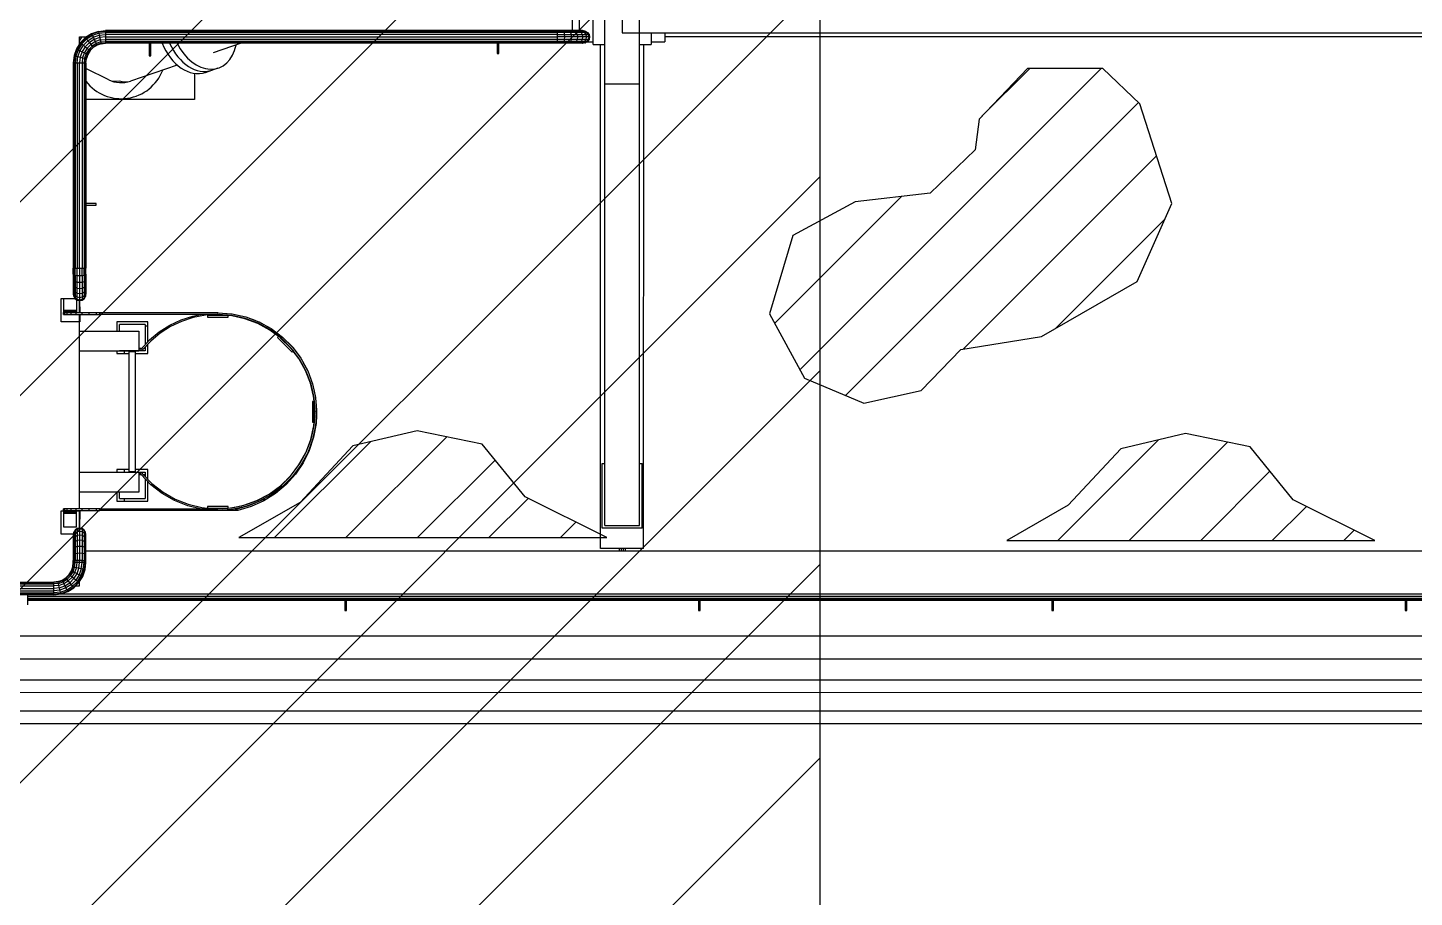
# Model space of a CAD drawing. Header units: metres. Extents: x 0 to 63075, y 0 to 44550.
# Drawn here: x 51149 to 51953, y 36669 to 37173 of the extents above; entities that cross this region are included whole.
import ezdxf

# ---------------------------------------------------------------- set-up
doc = ezdxf.new("R2010")
doc.units = ezdxf.units.M
doc.header["$LTSCALE"] = 75
for name, color, linetype in [('AI-Hatch mob', 7, 'Continuous'), ('GSB', 7, 'Continuous'), ('ML6', 1, 'Continuous'), ('SDM', 7, 'Continuous'), ('SL1', 8, 'Continuous')]:
    doc.layers.add(name, color=color, linetype=linetype)
pattern_1 = [(44.99813, (326091.56, -18363.04), (-137.8813, 137.8903), [])]

# ---------------------------------------------------------------- blocks, each defined once
blk = doc.blocks.new('A$C6bae614f')
at = {"layer": 'SL1'}
h = blk.add_hatch(dxfattribs=at)
h.set_pattern_fill('_USER', color=256, scale=195, angle=44.9981, style=0, pattern_type=0)
h.set_pattern_definition(pattern_1)
h.paths.add_polyline_path([(358446.9, 22004.8), (358431.5, 21885.8), (358258.5, 21718.4), (357968.2, 21684.9), (357728.2, 21555.4), (357638.7, 21253.5), (357772.9, 21004.8), (358001.7, 20909), (358223.8, 20957), (358376, 21116.2), (358688.3, 21165.8), (359056.7, 21377.8), (359190.6, 21679.3), (359067.7, 22063.3), (358924.1, 22200.6), (358634, 22200.6)])
h = blk.add_hatch(dxfattribs=at)
h.set_pattern_fill('_USER', color=256, scale=195, angle=44.9981, style=0, pattern_type=0)
h.set_pattern_definition(pattern_1)
h.paths.add_polyline_path([(355590.6, 20389.8), (357010.2, 20389.8), (356695.2, 20546.9), (356529.1, 20750.8), (356279.2, 20802), (356030.4, 20744.1), (355827.5, 20525.8)])
h = blk.add_hatch(dxfattribs=at)
h.set_pattern_fill('_USER', color=256, scale=195, angle=44.9981, style=0, pattern_type=0)
h.set_pattern_definition(pattern_1)
h.paths.add_polyline_path([(358554.2, 20378.8), (359973.9, 20378.7), (359658.8, 20535.8), (359492.7, 20739.7), (359242.8, 20790.9), (358994, 20733), (358791.1, 20514.8)])
for p, q in [((357003.1, 20436.5), (357003.2, 22604.7)), ((357136.1, 20436.5), (357136.2, 22604.7)), ((356878.2, 22346.2), (356878.2, 22536.3)), ((356904.7, 22346.2), (356904.7, 22506.8)), ((356958.2, 22293.3), (356958.2, 22516.3)), ((357069.7, 22471.3), (357069.7, 22338.3)), ((354976.2, 22321.9), (355003, 22321.9)), ((354976.2, 22295.1), (354976.2, 22321.9)), ((354998.6, 22319.1), (354978.9, 22299.4)), ((354999.8, 22317.7), (354980.4, 22298.3)), ((355003.1, 22313.5), (354984.5, 22295)), ((355022.2, 22334), (354998.6, 22319.1)), ((354998.6, 22319.1), (354999.8, 22317.7)), ((355023, 22332.3), (354999.8, 22317.7)), ((354999.8, 22317.7), (355003.1, 22313.5)), ((355025.3, 22327.5), (355003.1, 22313.5)), ((355003.1, 22313.5), (355013.8, 22300.1)), ((355008, 22307.4), (355028.7, 22320.4)), ((355032.8, 22312), (355013.8, 22300.1)), ((355048.5, 22343.2), (355022.2, 22334)), ((355022.2, 22334), (355023, 22332.3)), ((355048.9, 22341.3), (355023, 22332.3)), ((355023, 22332.3), (355042.6, 22291.7)), ((355050.1, 22336.2), (355025.3, 22327.5)), ((355028.7, 22320.4), (355051.9, 22328.5)), ((355053.9, 22319.4), (355032.8, 22312)), ((355048.5, 22343.2), (355076.2, 22346.3)), ((355048.5, 22343.2), (355048.9, 22341.3)), ((355048.9, 22341.3), (355076.2, 22344.4)), ((355048.9, 22341.3), (355050.1, 22336.2)), ((355050.1, 22336.2), (355076.2, 22339.1)), ((355050.1, 22336.2), (355051.9, 22328.5)), ((355051.9, 22328.5), (355076.2, 22331.2)), ((355051.9, 22328.5), (355053.9, 22319.4)), ((355076.2, 22321.9), (355053.9, 22319.4)), ((355053.9, 22319.4), (355056, 22310.3)), ((355056, 22310.3), (355076.2, 22312.5)), ((356819.2, 22346.2), (355076.2, 22346.3)), ((355076.2, 22346.3), (355076.2, 22344.4)), ((356819.2, 22344.4), (355076.2, 22344.4)), ((355076.2, 22344.4), (355076.2, 22339.1)), ((356819.2, 22339.1), (355076.2, 22339.1)), ((355076.2, 22339.1), (355076.2, 22321.9)), ((356819.2, 22331.1), (355076.2, 22331.2)), ((355076.2, 22321.9), (356819.2, 22321.8)), ((355076.2, 22321.9), (355076.2, 22299.3)), ((356819.2, 22312.5), (355076.2, 22312.5)), ((356819.2, 22346.2), (356819.2, 22344.4)), ((356841.5, 22346.2), (356819.2, 22346.2)), ((356819.2, 22344.4), (356819.2, 22331.1)), ((356843.6, 22344.4), (356819.2, 22344.4)), ((356845.3, 22339.1), (356819.2, 22339.1)), ((356819.2, 22331.1), (356846.5, 22331.1)), ((356819.2, 22331.1), (356819.2, 22321.8)), ((356846.9, 22321.8), (356819.2, 22321.8)), ((356819.2, 22321.8), (356819.2, 22312.5)), ((356819.2, 22312.5), (356819.2, 22297.4)), ((356846.5, 22312.5), (356819.2, 22312.5)), ((356862.6, 22346.2), (356841.5, 22346.2)), ((356841.5, 22346.2), (356843.6, 22344.4)), ((356843.6, 22344.4), (356845.3, 22339.1)), ((356866.7, 22344.4), (356843.6, 22344.4)), ((356870.1, 22339.1), (356845.3, 22339.1)), ((356845.3, 22339.1), (356846.5, 22331.1)), ((356846.5, 22312.5), (356845.3, 22304.6)), ((356846.5, 22331.1), (356872.4, 22331.1)), ((356846.5, 22331.1), (356846.9, 22321.8)), ((356846.9, 22321.8), (356846.5, 22312.5)), ((356872.4, 22312.5), (356846.5, 22312.5)), ((356873.2, 22321.8), (356846.9, 22321.8)), ((356881.6, 22346.2), (356862.6, 22346.2)), ((356862.6, 22346.2), (356866.7, 22344.4)), ((356887.4, 22344.4), (356866.7, 22344.4)), ((356866.7, 22344.4), (356870.1, 22339.1)), ((356892.3, 22339.1), (356870.1, 22339.1)), ((356870.1, 22339.1), (356872.4, 22331.1)), ((356872.4, 22312.5), (356870.1, 22304.6)), ((356872.4, 22331.1), (356895.6, 22331.1)), ((356872.4, 22331.1), (356873.2, 22321.8)), ((356873.2, 22321.8), (356872.4, 22312.5)), ((356895.6, 22312.5), (356872.4, 22312.5)), ((356896.8, 22321.8), (356873.2, 22321.8)), ((356881.6, 22346.2), (356887.4, 22344.4)), ((356897.4, 22346.2), (356881.6, 22346.2)), ((356887.4, 22344.4), (356904.7, 22344.4)), ((356892.3, 22339.1), (356887.4, 22344.4)), ((356888.6, 22343.1), (356890.1, 22344.4)), ((356892.3, 22339.1), (356895.6, 22331.1)), ((356910.9, 22339.1), (356892.3, 22339.1)), ((356895.6, 22312.5), (356892.3, 22304.6)), ((356893.8, 22339.1), (356900.9, 22344.4)), ((356895.6, 22331.1), (356896.8, 22321.8)), ((356895.6, 22331.1), (356915, 22331.1)), ((356896.8, 22321.8), (356895.6, 22312.5)), ((356915, 22312.5), (356895.6, 22312.5)), ((356916.5, 22321.8), (356896.8, 22321.8)), ((356909.3, 22346.2), (356897.4, 22346.2)), ((356897.4, 22346.2), (356904.7, 22344.4)), ((356899.9, 22339.1), (356906, 22343.2)), ((356902, 22339.1), (356907, 22342.4)), ((356917.8, 22344.4), (356904.7, 22344.4)), ((356904.7, 22344.4), (356910.9, 22339.1)), ((356909.5, 22340.3), (356907.7, 22339.1)), ((356909.3, 22346.2), (356917.8, 22344.4)), ((356916.7, 22346.2), (356909.3, 22346.2)), ((356924.9, 22339.1), (356910.9, 22339.1)), ((356910.9, 22339.1), (356915, 22331.1)), ((356915, 22312.5), (356910.9, 22304.6)), ((356915, 22331.1), (356929.6, 22331.1)), ((356915, 22331.1), (356916.5, 22321.8)), ((356916.5, 22321.8), (356915, 22312.5)), ((356929.6, 22312.5), (356915, 22312.5)), ((356931.3, 22321.8), (356916.5, 22321.8)), ((356916.7, 22346.2), (356919.2, 22346.2)), ((356916.7, 22346.2), (356925.8, 22344.4)), ((356925.8, 22344.4), (356917.8, 22344.4)), ((356917.8, 22344.4), (356924.9, 22339.1)), ((356919.2, 22346.2), (356928.6, 22344.4)), ((356933.6, 22339.1), (356924.9, 22339.1)), ((356924.9, 22339.1), (356929.6, 22331.1)), ((356929.6, 22312.5), (356924.9, 22304.6)), ((356925.8, 22344.4), (356933.6, 22339.1)), ((356925.8, 22344.4), (356928.6, 22344.4)), ((356928.6, 22344.4), (356936.5, 22339.1)), ((356929.6, 22331.1), (356931.3, 22321.8)), ((356929.6, 22331.1), (356938.7, 22331.1)), ((356931.3, 22321.8), (356929.6, 22312.5)), ((356938.7, 22312.5), (356929.6, 22312.5)), ((356940.5, 22321.8), (356931.3, 22321.8)), ((356933.6, 22339.1), (356936.5, 22339.1)), ((356938.7, 22331.1), (356933.6, 22339.1)), ((356938.7, 22312.5), (356933.6, 22304.6)), ((356936.5, 22339.1), (356941.8, 22331.1)), ((356941.8, 22312.5), (356936.5, 22304.6)), ((356938.7, 22331.1), (356940.5, 22321.8)), ((356941.8, 22331.1), (356938.7, 22331.1)), ((356940.5, 22321.8), (356938.7, 22312.5)), ((356938.7, 22312.5), (356941.8, 22312.5)), ((356943.6, 22321.8), (356940.5, 22321.8)), ((356941.8, 22331.1), (356943.6, 22321.8)), ((356943.6, 22321.8), (356941.8, 22312.5)), ((357069.7, 22338.3), (360669.7, 22338.2)), ((357181.2, 22338.3), (357181.2, 22293.3)), ((357234.7, 22338.3), (357234.7, 22302.8)), ((360603.2, 22321.7), (357234.7, 22321.8)), ((354964.1, 22275.8), (354954.9, 22249.6)), ((354965.8, 22275), (354956.7, 22249.1)), ((354970.5, 22272.7), (354961.9, 22248)), ((354978.9, 22299.4), (354964.1, 22275.8)), ((354964.1, 22275.8), (354965.8, 22275)), ((354980.4, 22298.3), (354965.8, 22275)), ((354965.8, 22275), (354970.5, 22272.7)), ((354969.6, 22246.2), (354977.7, 22269.3)), ((354984.5, 22295), (354970.5, 22272.7)), ((354970.5, 22272.7), (355008.1, 22254.7)), ((354977.7, 22269.3), (354990.7, 22290)), ((354986.1, 22265.3), (354978.7, 22244.1)), ((354978.9, 22299.4), (354980.4, 22298.3)), ((354980.4, 22298.3), (354984.5, 22295)), ((354984.5, 22295), (354990.7, 22290)), ((354998, 22284.2), (354986.1, 22265.3)), ((354994.5, 22261.2), (354987.8, 22242)), ((354990.7, 22290), (355008, 22307.4)), ((354990.7, 22290), (354998, 22284.2)), ((355005.3, 22278.4), (354994.5, 22261.2)), ((355001.6, 22257.8), (354995.5, 22240.3)), ((355013.8, 22300.1), (354998, 22284.2)), ((354998, 22284.2), (355005.3, 22278.4)), ((355011.5, 22273.5), (355001.6, 22257.8)), ((355019.7, 22292.8), (355005.3, 22278.4)), ((355005.3, 22278.4), (355011.5, 22273.5)), ((355015.6, 22270.2), (355006.4, 22255.5)), ((355017.1, 22269), (355008.1, 22254.7)), ((355024.6, 22286.6), (355011.5, 22273.5)), ((355011.5, 22273.5), (355015.6, 22270.2)), ((355013.8, 22300.1), (355019.7, 22292.8)), ((355027.9, 22282.4), (355015.6, 22270.2)), ((355015.6, 22270.2), (355017.1, 22269)), ((355029, 22281), (355017.1, 22269)), ((355036.8, 22303.6), (355019.7, 22292.8)), ((355019.7, 22292.8), (355024.6, 22286.6)), ((355040.3, 22296.4), (355024.6, 22286.6)), ((355024.6, 22286.6), (355027.9, 22282.4)), ((355042.6, 22291.7), (355027.9, 22282.4)), ((355027.9, 22282.4), (355029, 22281)), ((355043.4, 22290), (355029, 22281)), ((355056, 22310.3), (355036.8, 22303.6)), ((355057.8, 22302.5), (355040.3, 22296.4)), ((355058.9, 22297.4), (355042.6, 22291.7)), ((355042.6, 22291.7), (355043.4, 22290)), ((355059.4, 22295.6), (355043.4, 22290)), ((355056, 22310.3), (355057.8, 22302.5)), ((355057.8, 22302.5), (355076.2, 22304.6)), ((355057.8, 22302.5), (355058.9, 22297.4)), ((355058.9, 22297.4), (355076.2, 22299.3)), ((355058.9, 22297.4), (355059.4, 22295.6)), ((355059.4, 22295.6), (355076.2, 22297.5)), ((356819.2, 22304.6), (355076.2, 22304.6)), ((355076.2, 22299.3), (355076.2, 22297.5)), ((356819.2, 22299.3), (355076.2, 22299.3)), ((356819.2, 22297.4), (355076.2, 22297.5)), ((355244.4, 22297.5), (355244.4, 22248.4)), ((355250.8, 22248.4), (355250.8, 22297.5)), ((355599.3, 22297.5), (355491.4, 22260.5)), ((356587.5, 22297.4), (356587.5, 22258.3)), ((356587.5, 22258.3), (356593.8, 22258.3)), ((356593.8, 22258.3), (356593.8, 22297.4)), ((356845.3, 22304.6), (356819.2, 22304.6)), ((356843.6, 22299.3), (356819.2, 22299.3)), ((356841.5, 22297.4), (356819.2, 22297.4)), ((356843.6, 22299.3), (356841.5, 22297.4)), ((356862.6, 22297.4), (356841.5, 22297.4)), ((356845.3, 22304.6), (356843.6, 22299.3)), ((356866.7, 22299.3), (356843.6, 22299.3)), ((356870.1, 22304.6), (356845.3, 22304.6)), ((356866.7, 22299.3), (356862.6, 22297.4)), ((356881.6, 22297.4), (356862.6, 22297.4)), ((356870.1, 22304.6), (356866.7, 22299.3)), ((356887.4, 22299.3), (356866.7, 22299.3)), ((356892.3, 22304.6), (356870.1, 22304.6)), ((356887.4, 22299.3), (356881.6, 22297.4)), ((356897.4, 22297.4), (356881.6, 22297.4)), ((356892.3, 22304.6), (356887.4, 22299.3)), ((356904.7, 22299.3), (356887.4, 22299.3)), ((356910.9, 22304.6), (356892.3, 22304.6)), ((356904.7, 22299.3), (356897.4, 22297.4)), ((356909.3, 22297.4), (356897.4, 22297.4)), ((356910.9, 22304.6), (356904.7, 22299.3)), ((356917.7, 22299.3), (356904.7, 22299.3)), ((356917.7, 22299.3), (356909.3, 22297.4)), ((356916.7, 22297.4), (356909.3, 22297.4)), ((356924.9, 22304.6), (356910.9, 22304.6)), ((356925.8, 22299.3), (356916.7, 22297.4)), ((356916.7, 22297.4), (356919.2, 22297.4)), ((356924.9, 22304.6), (356917.7, 22299.3)), ((356925.8, 22299.3), (356917.7, 22299.3)), ((356928.6, 22299.3), (356919.2, 22297.4)), ((356933.6, 22304.6), (356924.9, 22304.6)), ((356933.6, 22304.6), (356925.8, 22299.3)), ((356925.8, 22299.3), (356928.6, 22299.3)), ((356936.5, 22304.6), (356928.6, 22299.3)), ((356933.6, 22304.6), (356936.5, 22304.6)), ((356933.9, 22302.8), (356958.2, 22302.8)), ((356958.2, 22293.3), (357003.2, 22293.3)), ((356986.6, 20347.8), (356986.7, 22293.3)), ((357136.2, 22293.3), (357181.2, 22293.3)), ((357152.6, 20347.8), (357152.7, 22293.3)), ((357181.2, 22302.8), (357234.7, 22302.8)), ((354951.8, 22221.9), (354951.7, 21429)), ((354954.9, 22249.6), (354951.8, 22221.9)), ((354951.8, 22221.9), (354958.9, 22221.9)), ((354956.7, 22249.1), (354953.6, 22221.9)), ((354953.6, 22221.9), (354953.6, 21429)), ((354954.9, 22249.6), (354956.7, 22249.1)), ((354956.7, 22249.1), (354961.9, 22248)), ((354961.9, 22248), (354958.9, 22221.9)), ((354958.9, 22221.9), (354966.8, 22221.9)), ((354958.9, 22221.9), (354958.9, 21429)), ((354961.9, 22248), (354969.6, 22246.2)), ((354966.8, 22221.9), (354969.6, 22246.2)), ((354966.8, 22221.9), (354966.8, 21429)), ((354966.8, 22221.9), (354976.2, 22221.9)), ((354969.6, 22246.2), (354978.7, 22244.1)), ((354976.1, 21429), (354976.2, 22221.9)), ((354978.7, 22244.1), (354976.2, 22221.9)), ((354976.2, 22221.9), (354985.5, 22221.9)), ((354978.7, 22244.1), (354995.5, 22240.3)), ((354987.8, 22242), (354985.5, 22221.9)), ((354985.5, 22221.9), (354985.5, 21429)), ((354985.5, 22221.9), (355000.6, 22221.9)), ((354995.5, 22240.3), (354993.4, 22221.9)), ((354993.4, 22221.9), (354993.4, 21429)), ((354995.5, 22240.3), (355000.7, 22239.1)), ((355000.7, 22239.1), (354998.7, 22221.9)), ((354998.7, 22221.9), (354998.7, 21429)), ((355000.6, 22221.9), (355000.5, 21429)), ((355000.6, 22221.9), (355002.5, 22238.7)), ((355006.4, 22255.5), (355000.7, 22239.1)), ((355000.7, 22239.1), (355002.5, 22238.7)), ((355008.1, 22254.7), (355002.5, 22238.7)), ((355353, 22213.2), (355172, 22151.2)), ((355244.4, 22248.4), (355250.8, 22248.4)), ((355088.4, 22156.5), (355000.6, 22199.5)), ((355419.7, 22181), (355419.7, 22080.1)), ((355461.3, 22184.8), (355511.4, 22202)), ((357136.2, 22139.7), (357003.2, 22139.7)), ((355419.7, 22080.1), (355000.6, 22080.1)), ((355039.7, 21679), (355000.6, 21679)), ((355000.6, 21672.7), (355039.7, 21672.7)), ((355039.7, 21672.7), (355039.7, 21679)), ((354951.7, 21429), (354958.9, 21429)), ((354951.7, 21406.8), (354951.7, 21429)), ((354951.7, 21406.8), (354951.7, 21385.6)), ((354951.7, 21406.8), (354953.6, 21404.7)), ((354953.6, 21404.7), (354953.6, 21429)), ((354953.6, 21404.7), (354958.9, 21402.9)), ((354953.6, 21404.7), (354953.6, 21360.8)), ((354958.9, 21402.9), (354958.9, 21429)), ((354958.9, 21429), (354966.8, 21429)), ((354958.9, 21402.9), (354958.9, 21378.1)), ((354958.9, 21402.9), (354966.8, 21401.8)), ((354966.8, 21401.8), (354966.8, 21429)), ((354966.8, 21429), (354985.5, 21429)), ((354966.8, 21375.9), (354966.8, 21401.8)), ((354966.8, 21401.8), (354976.1, 21401.3)), ((354976.1, 21429), (354976.1, 21401.3)), ((354976.1, 21401.3), (354985.5, 21401.8)), ((354976.1, 21401.3), (354976.1, 21375)), ((354985.5, 21401.8), (354985.5, 21429)), ((354985.5, 21429), (354998.7, 21429)), ((354985.5, 21401.8), (354993.4, 21402.9)), ((354985.5, 21401.8), (354985.5, 21352.6)), ((354993.4, 21402.9), (354993.4, 21429)), ((354993.4, 21402.9), (354998.7, 21404.7)), ((354993.4, 21402.9), (354993.4, 21355.9)), ((354998.7, 21429), (355000.5, 21429)), ((354998.7, 21404.7), (354998.7, 21429)), ((354998.7, 21404.7), (355000.5, 21406.8)), ((354998.7, 21404.7), (354998.7, 21360.8)), ((355000.5, 21406.8), (355000.5, 21429)), ((355000.5, 21406.8), (355000.5, 21385.6)), ((354951.7, 21385.6), (354951.7, 21366.7)), ((354951.7, 21385.6), (354953.6, 21381.6)), ((354951.7, 21366.7), (354953.6, 21360.8)), ((354951.7, 21366.7), (354951.7, 21338.9)), ((354951.7, 21350.8), (354953.6, 21343.5)), ((354953.6, 21381.6), (354958.9, 21378.1)), ((354953.6, 21360.8), (354953.6, 21330.5)), ((354953.6, 21360.8), (354958.9, 21355.9)), ((354958.9, 21378.1), (354958.9, 21355.9)), ((354958.9, 21378.1), (354966.8, 21375.9)), ((354958.9, 21355.9), (354966.8, 21352.6)), ((354958.9, 21355.9), (354958.9, 21323.4)), ((354966.8, 21333.2), (354966.8, 21375.9)), ((354966.8, 21375.9), (354976.1, 21375)), ((354966.8, 21352.6), (354976.1, 21351.5)), ((354976.1, 21375), (354985.5, 21375.9)), ((354976.1, 21375), (354976.1, 21351.5)), ((354976.1, 21351.5), (354985.5, 21352.6)), ((354976.1, 21351.5), (354976.1, 21331.8)), ((354985.5, 21375.9), (354993.4, 21378.1)), ((354985.5, 21352.6), (354993.4, 21355.9)), ((354985.5, 21352.6), (354985.5, 21333.2)), ((354993.4, 21378.1), (354998.7, 21381.6)), ((354993.4, 21355.9), (354998.7, 21360.8)), ((354993.4, 21355.9), (354993.4, 21323.4)), ((354998.7, 21381.6), (355000.5, 21385.6)), ((354998.7, 21360.8), (355000.5, 21366.7)), ((354998.7, 21360.8), (354998.7, 21343.5)), ((354998.7, 21343.5), (355000.5, 21350.8)), ((355000.5, 21385.6), (355000.5, 21366.7)), ((355000.5, 21366.7), (355000.5, 21331.5)), ((354904.6, 21312.7), (354958.3, 21312.7)), ((354904.7, 21222.7), (354904.6, 21312.7)), ((354914.6, 21312.7), (354914.6, 21258.2)), ((354951.7, 21338.9), (354953.6, 21330.5)), ((354951.7, 21338.9), (354951.7, 21331.5)), ((354951.7, 21331.5), (354951.7, 21329)), ((354951.7, 21331.5), (354953.6, 21322.4)), ((354951.7, 21329), (354953.6, 21319.7)), ((354953.6, 21343.5), (354958.9, 21337.3)), ((354953.6, 21330.5), (354953.6, 21322.4)), ((354953.6, 21330.5), (354958.9, 21323.4)), ((354953.6, 21322.4), (354958.9, 21314.7)), ((354953.6, 21322.4), (354953.6, 21319.7)), ((354953.6, 21319.7), (354958.9, 21311.8)), ((354958.9, 21337.3), (354966.8, 21333.2)), ((354958.9, 21323.4), (354958.9, 21314.7)), ((354958.9, 21323.4), (354966.8, 21318.6)), ((354958.9, 21314.7), (354958.9, 21311.8)), ((354958.9, 21314.7), (354966.8, 21309.5)), ((354958.9, 21311.8), (354966.8, 21306.5)), ((354964.6, 21307.9), (354964.6, 21256.9)), ((354966.8, 21318.6), (354966.8, 21333.2)), ((354966.8, 21333.2), (354976.1, 21331.8)), ((354966.8, 21318.6), (354976.1, 21316.9)), ((354966.8, 21309.5), (354966.8, 21318.6)), ((354966.8, 21309.5), (354976.1, 21307.7)), ((354966.8, 21306.5), (354966.8, 21309.5)), ((354966.8, 21306.5), (354976.1, 21304.6)), ((354976.1, 21331.8), (354985.5, 21333.2)), ((354976.1, 21331.8), (354976.1, 21316.9)), ((354976.1, 21316.9), (354985.5, 21318.6)), ((354976.1, 21316.9), (354976.1, 21307.7)), ((354976.1, 21307.7), (354985.5, 21309.5)), ((354976.1, 21307.7), (354976.1, 21304.6)), ((354976.1, 21304.6), (354985.5, 21306.5)), ((354976.1, 21256.9), (354976.1, 21304.6)), ((354976.2, 21304.6), (354976.4, 21256.9)), ((354985.5, 21333.2), (354993.4, 21337.3)), ((354985.5, 21333.2), (354985.5, 21318.6)), ((354985.5, 21318.6), (354993.4, 21323.4)), ((354985.5, 21318.6), (354985.5, 21309.5)), ((354985.5, 21309.5), (354993.4, 21314.7)), ((354985.5, 21306.5), (354993.4, 21311.8)), ((354985.5, 21309.5), (354985.5, 21306.5)), ((354993.4, 21337.3), (354998.7, 21343.5)), ((354993.4, 21323.4), (354998.7, 21330.5)), ((354993.4, 21323.4), (354993.4, 21314.7)), ((354993.4, 21314.7), (354998.7, 21322.4)), ((354993.4, 21311.8), (354998.7, 21319.7)), ((354993.4, 21314.7), (354993.4, 21311.8)), ((354998.7, 21343.5), (354998.7, 21330.5)), ((354998.7, 21330.5), (355000.5, 21338.9)), ((354998.7, 21322.4), (355000.5, 21331.5)), ((354998.7, 21330.5), (354998.7, 21322.4)), ((354998.7, 21319.7), (355000.5, 21329)), ((354998.7, 21322.4), (354998.7, 21319.7)), ((355000.5, 21331.5), (355000.5, 21329)), ((354964.6, 21266.7), (354914.6, 21266.7)), ((354964.6, 21261.8), (354914.6, 21261.8)), ((354914.6, 21258.2), (354964.6, 21258.2)), ((354914.6, 21256.9), (354914.6, 21258.2)), ((354914.6, 21250.6), (354914.6, 21256.9)), ((355054.6, 21256.9), (354914.6, 21256.9)), ((354914.6, 21256.9), (354914.6, 21250.6)), ((354914.6, 21250.6), (355054.6, 21250.6)), ((354917.8, 21256.9), (354917.8, 21250.6)), ((354927, 21256.9), (354927, 21250.6)), ((354941.9, 21256.9), (354941.9, 21250.6)), ((354961.7, 21256.9), (354961.7, 21250.6)), ((354976.1, 21222.7), (354976.1, 21250.6)), ((354976.4, 21250.6), (354976.6, 21222.7)), ((354985.3, 21256.9), (354985.3, 21250.6)), ((355011.7, 21256.9), (355011.7, 21250.6)), ((355039.5, 21256.9), (355039.5, 21250.6)), ((355054.6, 21256.9), (355054.6, 21250.6)), ((355509.9, 21256.8), (355054.6, 21256.9)), ((355054.6, 21250.6), (355054.6, 21256.9)), ((355509.6, 21250.5), (355054.6, 21250.6)), ((355367.5, 21229.9), (355413.3, 21244.8)), ((355413.3, 21244.8), (355443.2, 21250.5)), ((355461.4, 21247.6), (355414.8, 21238.7)), ((355508.5, 21250.5), (355461.4, 21247.6)), ((355469.6, 21247.3), (355469.6, 21241)), ((355549.6, 21247.3), (355469.6, 21247.3)), ((355469.6, 21241), (355549.6, 21241)), ((355508.5, 21256.8), (355508.6, 21256.9)), ((355508.6, 21256.9), (355509.6, 21256.9)), ((355509.6, 21256.9), (355510.6, 21256.9)), ((355509.6, 21256.8), (355563.9, 21253)), ((355563, 21246.7), (355509.6, 21250.5)), ((355510.7, 21256.8), (355509.9, 21256.8)), ((355510.6, 21256.9), (355543.3, 21254.4)), ((355510.7, 21256.8), (355516.3, 21256.4)), ((355563, 21246.2), (355515.7, 21250.1)), ((355549.6, 21241), (355549.6, 21247.3)), ((355615.2, 21235.4), (355563, 21246.7)), ((355614.3, 21234.6), (355563, 21246.2)), ((355563.9, 21253), (355617, 21241.4)), ((355564.2, 21252.9), (355564.7, 21252.9)), ((355564.7, 21252.9), (355598.1, 21245.5)), ((355617, 21241.4), (355668, 21222.4)), ((355617.3, 21241.3), (355617.6, 21241.2)), ((355617.6, 21241.2), (355651.9, 21228.4)), ((354976.1, 21222.7), (354904.7, 21222.7)), ((354976.6, 21222.7), (354976.1, 21222.7)), ((354976.1, 20500.9), (354976.1, 21222.7)), ((355239.6, 21222.3), (355119.6, 21222.2)), ((355119.6, 21222.2), (355119.6, 21186.6)), ((355229.6, 21212.4), (355129.6, 21212.4)), ((355129.6, 21186.6), (355129.6, 21212.4)), ((355229.6, 21212.4), (355229.6, 21135.1)), ((355239.6, 21205.4), (355229.6, 21205.4)), ((355239.6, 21145.8), (355239.6, 21222.3)), ((355283.3, 21183.6), (355323.9, 21209.4)), ((355326.9, 21203.9), (355287, 21178.5)), ((355323.9, 21209.4), (355367.5, 21229.9)), ((355369.8, 21224.1), (355326.9, 21203.9)), ((355414.8, 21238.7), (355369.8, 21224.1)), ((355663.5, 21216.1), (355614.3, 21234.6)), ((355665.3, 21216.7), (355615.2, 21235.4)), ((355709.7, 21190.9), (355663.5, 21216.1)), ((355712.3, 21191), (355665.3, 21216.7)), ((355668, 21222.4), (355715.7, 21196.3)), ((355668.1, 21222.3), (355668.4, 21222.2)), ((355668.4, 21222.2), (355704.5, 21202.4)), ((355743.4, 21165.8), (355709.7, 21190.9)), ((355755.1, 21159), (355712.3, 21191)), ((355715.7, 21196.3), (355759.2, 21163.7)), ((355715.8, 21196.3), (355715.9, 21196.2)), ((355715.9, 21196.2), (355759.3, 21163.7)), ((354976.1, 21186.6), (355204.6, 21186.6)), ((355204.6, 21186.6), (355204.6, 21110.4)), ((355213.3, 21117.6), (355246.2, 21152.8)), ((355250.5, 21148.2), (355218.1, 21113.6)), ((355233.1, 21138.9), (355229.6, 21138.9)), ((355239.6, 21100.3), (355239.6, 21136.6)), ((355246.2, 21152.8), (355283.3, 21183.6)), ((355287, 21178.5), (355250.5, 21148.2)), ((355744.5, 21166.9), (355740, 21162.5)), ((355740, 21162.5), (355796.6, 21105.9)), ((355800.9, 21110.6), (355744.5, 21166.9)), ((355751.9, 21159.5), (355751.8, 21159.6)), ((355751.9, 21159.5), (355789.4, 21122.6)), ((355792.9, 21121.2), (355755.1, 21159)), ((355759.2, 21163.7), (355797.7, 21125.3)), ((355759.3, 21163.7), (355797.6, 21125.4)), ((354976.1, 21110.4), (355204.6, 21110.4)), ((355119.6, 21110.4), (355119.6, 21100.3)), ((355119.6, 21100.3), (355166.9, 21100.3)), ((355229.6, 21110.4), (355129.6, 21110.4)), ((355129.6, 21110.4), (355129.6, 21110.4)), ((355148.1, 21110.4), (355148.1, 21100.3)), ((355166.9, 21107.4), (355192.3, 21107.4)), ((355166.9, 20643.9), (355166.9, 21107.4)), ((355192.3, 20643.9), (355192.3, 21107.4)), ((355192.3, 21100.3), (355239.6, 21100.3)), ((355215.4, 21119.9), (355204.6, 21119.9)), ((355212.6, 21116.9), (355204.6, 21116.9)), ((355215.6, 21110.6), (355204.6, 21110.6)), ((355212.6, 21116.9), (355213.3, 21117.6)), ((355218.1, 21113.6), (355215.6, 21110.6)), ((355229.6, 21119.9), (355224, 21119.9)), ((355229.6, 21125.9), (355229.6, 21119.9)), ((355229.6, 21119.9), (355229.6, 21110.4)), ((355791.5, 21120), (355789.4, 21122.6)), ((355825, 21078.3), (355792.9, 21121.2)), ((355796.6, 21105.9), (355801, 21110.3)), ((355797.6, 21125.4), (355797.7, 21125.3)), ((355797.7, 21125.3), (355830.3, 21081.8)), ((355821.4, 21080.9), (355799.8, 21109.1)), ((355800.3, 21121.8), (355830.1, 21082)), ((355847.4, 21035.2), (355821.4, 21080.9)), ((355830.1, 21082), (355830.2, 21081.8)), ((355830.3, 21081.8), (355856.3, 21034)), ((355850.6, 21031.4), (355825, 21078.3)), ((355838.1, 21067.3), (355856.1, 21034.5)), ((355866.7, 20986.3), (355847.4, 21035.2)), ((355869.3, 20981.3), (355850.6, 21031.4)), ((355856.1, 21034.5), (355856.2, 21034.2)), ((355856.3, 21034), (355875.3, 20983.1)), ((355863.5, 21014.8), (355875.1, 20983.7)), ((355879.1, 20935.2), (355866.7, 20986.3)), ((355880.7, 20929), (355869.3, 20981.3)), ((355875.1, 20983.7), (355875.2, 20983.4)), ((355875.3, 20983.1), (355886.9, 20929.9)), ((355881.1, 20915.4), (355879.1, 20935.2)), ((355880.1, 20961), (355886.8, 20930.8)), ((355884.5, 20875.7), (355880.7, 20929)), ((355886.8, 20930.8), (355886.8, 20930.3)), ((355886.9, 20929.9), (355890.8, 20875.7)), ((355881.6, 20915.4), (355875.4, 20915.4)), ((355875.4, 20915.4), (355875.4, 20835.4)), ((355880.7, 20822.3), (355884.5, 20875.7)), ((355881.7, 20837.2), (355881.7, 20914.2)), ((355883, 20896), (355881.7, 20909.1)), ((355883.5, 20862.2), (355884.2, 20879.6)), ((355890.8, 20875.7), (355886.9, 20821.4)), ((355888.6, 20906.2), (355889.4, 20895.6)), ((355889.3, 20896.6), (355890.6, 20883.1)), ((355890.8, 20874.7), (355889.9, 20864.1)), ((355890.6, 20883.1), (355890.5, 20879.6)), ((355890.5, 20880.2), (355890.8, 20876.7)), ((355890.8, 20875.7), (355890.8, 20876.7)), ((355890.8, 20875.7), (355890.8, 20874.7)), ((355868.4, 20768), (355880.3, 20820.8)), ((355869.3, 20770.1), (355880.7, 20822.3)), ((355886.9, 20821.4), (355875.3, 20768.3)), ((355875.4, 20835.4), (355881.6, 20835.4)), ((355888.5, 20829.6), (355879, 20777)), ((355880.3, 20820.8), (355881.4, 20835.4)), ((355881.7, 20839.4), (355883.5, 20862.6)), ((355889.8, 20861.9), (355888.5, 20829.6)), ((355849, 20717.5), (355868.4, 20768)), ((355850.6, 20720), (355869.3, 20770.1)), ((355875.3, 20768.3), (355856.3, 20717.3)), ((355879, 20777), (355862.3, 20726.2)), ((355822.6, 20670.3), (355849, 20717.5)), ((355825, 20673), (355850.6, 20720)), ((355856.3, 20717.3), (355830.3, 20669.6)), ((355862.3, 20726.2), (355838.8, 20678.2)), ((355166.9, 20652.9), (355119.6, 20652.8)), ((355119.6, 20652.8), (355119.6, 20640.9)), ((355148.1, 20652.8), (355148.1, 20642.9)), ((355239.6, 20652.9), (355192.3, 20652.9)), ((355239.6, 20615.2), (355239.6, 20652.9)), ((355789.8, 20627.4), (355822.6, 20670.3)), ((355792.9, 20630.2), (355825, 20673)), ((355830.3, 20669.6), (355797.7, 20626.1)), ((355838.8, 20678.2), (355808.8, 20634)), ((356992.6, 20426.5), (356992.6, 20676.2)), ((356992.6, 20676.2), (357003.1, 20676.2)), ((357136.1, 20676.2), (357146.6, 20676.2)), ((357146.6, 20426.5), (357146.6, 20676.2)), ((355204.6, 20640.9), (354976.1, 20640.9)), ((355129.6, 20640.9), (355129.6, 20642.9)), ((355129.6, 20642.9), (355229.6, 20642.9)), ((355192.3, 20643.9), (355166.9, 20643.9)), ((355204.6, 20640.9), (355215.6, 20640.9)), ((355204.6, 20640.9), (355204.6, 20564.7)), ((355212.6, 20634.6), (355204.6, 20634.6)), ((355204.6, 20633.3), (355213.7, 20633.3)), ((355212.6, 20634.6), (355213.3, 20633.8)), ((355251.2, 20594), (355213.3, 20633.8)), ((355215.6, 20640.9), (355218.1, 20637.8)), ((355218.1, 20637.8), (355255.4, 20598.6)), ((355222.4, 20633.3), (355229.6, 20633.3)), ((355229.6, 20642.9), (355229.6, 20625.7)), ((355229.6, 20616.6), (355229.6, 20540.9)), ((355239.6, 20530.9), (355239.6, 20606.1)), ((355255.4, 20598.6), (355298, 20565.2)), ((355751.1, 20589.6), (355789.8, 20627.4)), ((355755.1, 20592.4), (355792.9, 20630.2)), ((355797.7, 20626.1), (355759.2, 20587.6)), ((355808.8, 20634), (355773, 20594.3)), ((355204.6, 20564.7), (354976.1, 20564.7)), ((355119.6, 20564.7), (355119.6, 20530.9)), ((355129.6, 20540.9), (355129.6, 20564.7)), ((355294.4, 20560), (355251.2, 20594)), ((355342.1, 20532.6), (355294.4, 20560)), ((355298, 20565.2), (355344.8, 20538.3)), ((355659.5, 20532.6), (355707.3, 20557.8)), ((355665.3, 20534.7), (355712.3, 20560.3)), ((355715.7, 20555), (355667.9, 20529)), ((355732.1, 20559.9), (355686.7, 20531.6)), ((355707.3, 20557.8), (355751.1, 20589.6)), ((355712.3, 20560.3), (355755.1, 20592.4)), ((355759.2, 20587.6), (355715.7, 20555)), ((355773, 20594.3), (355732.1, 20559.9)), ((354904.6, 20402.9), (354904.7, 20492.9)), ((354904.7, 20492.9), (354976.1, 20492.8)), ((354914.6, 20494.6), (354914.6, 20500.9)), ((355054.6, 20500.9), (354914.6, 20500.9)), ((354914.6, 20500.9), (354914.6, 20494.6)), ((354914.6, 20494.6), (355054.6, 20494.6)), ((354914.6, 20492.9), (354914.6, 20489.6)), ((354917.7, 20500.9), (354917.7, 20494.6)), ((354927, 20500.9), (354927, 20494.6)), ((354941.9, 20500.9), (354941.9, 20494.6)), ((354961.6, 20500.9), (354961.6, 20494.6)), ((354964.6, 20489.6), (354964.6, 20492.8)), ((354976.1, 20492.8), (354976.1, 20494.6)), ((354976.1, 20426.1), (354976.1, 20492.8)), ((354976.5, 20492.8), (354976.2, 20426.1)), ((354985.3, 20500.9), (354985.3, 20494.6)), ((355011.7, 20500.9), (355011.7, 20494.6)), ((355039.5, 20500.9), (355039.5, 20494.6)), ((355054.6, 20500.9), (355054.6, 20494.6)), ((355054.6, 20500.9), (355509.6, 20500.8)), ((355054.6, 20494.6), (355054.6, 20500.9)), ((355509.6, 20494.5), (355054.6, 20494.6)), ((355119.6, 20530.9), (355239.6, 20530.9)), ((355129.6, 20540.9), (355229.6, 20540.9)), ((355148.1, 20540.9), (355148.1, 20530.9)), ((355393.2, 20512.3), (355342.1, 20532.6)), ((355344.8, 20538.3), (355395.1, 20518.3)), ((355441.3, 20500.8), (355393.2, 20512.3)), ((355395.1, 20518.3), (355447.7, 20505.8)), ((355447.7, 20505.8), (355469.6, 20503.8)), ((355549.6, 20510), (355469.6, 20510)), ((355469.6, 20510), (355469.6, 20503.7)), ((355469.6, 20503.7), (355549.6, 20503.7)), ((355470.3, 20503.7), (355501.5, 20500.9)), ((355501.5, 20500.9), (355537.9, 20502.9)), ((355509.6, 20500.8), (355563, 20504.7)), ((355563.8, 20498.4), (355509.6, 20494.5)), ((355585, 20494.5), (355509.6, 20494.5)), ((355549.6, 20503.7), (355549.6, 20510)), ((355558, 20504.3), (355600.3, 20512.8)), ((355563, 20504.7), (355615.2, 20516)), ((355617, 20510), (355563.8, 20498.4)), ((355575, 20500.8), (355584.3, 20500.8)), ((355585.3, 20501.1), (355584.3, 20500.8)), ((355586.6, 20494.9), (355585, 20494.5)), ((355585.3, 20501.1), (355613.6, 20509.2)), ((355637.9, 20509.7), (355586.6, 20494.9)), ((355610.2, 20508.4), (355601.6, 20506.6)), ((355609.6, 20514.8), (355659.5, 20532.6)), ((355611.3, 20508.7), (355610.2, 20508.4)), ((355615.2, 20516), (355665.3, 20534.7)), ((355667.9, 20529), (355617, 20510)), ((355619.9, 20511.1), (355635.8, 20515.7)), ((355635.8, 20515.7), (355653.7, 20523.7)), ((355686.7, 20531.6), (355637.9, 20509.7)), ((355678.6, 20534.8), (355683.8, 20537.1)), ((355683.8, 20537.1), (355690.2, 20541.1)), ((354914.6, 20489.6), (354914.6, 20430.9)), ((354914.6, 20489.6), (354964.6, 20489.6)), ((354914.6, 20484.7), (354964.6, 20484.7)), ((354964.6, 20430.9), (354964.6, 20489.6)), ((354951.9, 20402.8), (354904.6, 20402.9)), ((354914.6, 20430.9), (354964.6, 20430.9)), ((354953.6, 20411.1), (354951.7, 20401.7)), ((354953.6, 20408.3), (354951.7, 20399.2)), ((354951.7, 20401.7), (354951.7, 20301.7)), ((354953.6, 20400.2), (354951.7, 20391.8)), ((354953.6, 20387.2), (354951.7, 20379.9)), ((354958.9, 20419), (354953.6, 20411.1)), ((354958.9, 20416), (354953.6, 20408.3)), ((354953.6, 20408.3), (354953.6, 20411.1)), ((354953.6, 20408.3), (354953.6, 20301.7)), ((354958.9, 20407.4), (354953.6, 20400.2)), ((354958.9, 20393.4), (354953.6, 20387.2)), ((354966.8, 20424.3), (354958.9, 20419)), ((354966.8, 20421.2), (354958.9, 20416)), ((354958.9, 20419), (354958.9, 20301.7)), ((354966.8, 20412.1), (354958.9, 20407.4)), ((354966.8, 20397.5), (354958.9, 20393.4)), ((354976.1, 20426.1), (354966.8, 20424.3)), ((354966.8, 20424.3), (354966.8, 20301.7)), ((354976.1, 20423), (354966.8, 20421.2)), ((354976.1, 20413.8), (354966.8, 20412.1)), ((354976.1, 20399), (354966.8, 20397.5)), ((354976.1, 20423), (354976.1, 20426.1)), ((354985.5, 20424.3), (354976.1, 20426.1)), ((354976.1, 20423), (354976.1, 20301.7)), ((354985.5, 20421.2), (354976.1, 20423)), ((354985.5, 20412.1), (354976.1, 20413.8)), ((354985.5, 20397.5), (354976.1, 20399)), ((354985.5, 20424.3), (354985.4, 20301.7)), ((354993.4, 20419), (354985.5, 20424.3)), ((354993.4, 20416), (354985.5, 20421.2)), ((354993.4, 20407.4), (354985.5, 20412.1)), ((354993.4, 20393.4), (354985.5, 20397.5)), ((354993.4, 20419), (354993.4, 20301.7)), ((354998.7, 20411.1), (354993.4, 20419)), ((354998.7, 20408.3), (354993.4, 20416)), ((354998.7, 20400.2), (354993.4, 20407.4)), ((354998.7, 20387.2), (354993.4, 20393.4)), ((355000.5, 20401.7), (354998.7, 20411.1)), ((354998.7, 20408.3), (354998.7, 20411.1)), ((354998.7, 20400.2), (354998.7, 20408.3)), ((355000.5, 20399.2), (354998.7, 20408.3)), ((355000.5, 20391.8), (354998.7, 20400.2)), ((354998.7, 20387.2), (354998.7, 20400.2)), ((354998.7, 20369.9), (354998.7, 20387.2)), ((355000.5, 20379.9), (354998.7, 20387.2)), ((355000.5, 20399.2), (355000.5, 20401.7)), ((355000.5, 20293.9), (355000.5, 20399.2)), ((357146.6, 20426.5), (356992.6, 20426.5)), ((357003.1, 20436.5), (357136.1, 20436.5)), ((354953.6, 20369.9), (354951.7, 20364.1)), ((354953.6, 20349.2), (354951.7, 20345.1)), ((354958.9, 20374.8), (354953.6, 20369.9)), ((354958.9, 20352.6), (354953.6, 20349.2)), ((354966.8, 20378.1), (354958.9, 20374.8)), ((354966.8, 20354.9), (354958.9, 20352.6)), ((354976.1, 20379.3), (354966.8, 20378.1)), ((354976.1, 20355.7), (354966.8, 20354.9)), ((354985.5, 20378.1), (354976.1, 20379.3)), ((354985.5, 20354.9), (354976.1, 20355.7)), ((354993.4, 20374.8), (354985.5, 20378.1)), ((354993.4, 20352.6), (354985.5, 20354.9)), ((354998.7, 20369.9), (354993.4, 20374.8)), ((354998.7, 20349.2), (354993.4, 20352.6)), ((355000.5, 20364.1), (354998.7, 20369.9)), ((354998.7, 20369.9), (354998.7, 20301.7)), ((355000.5, 20345.1), (354998.7, 20349.2)), ((360669.6, 20337.7), (355000.5, 20337.9)), ((357152.6, 20347.8), (356986.6, 20347.8)), ((357058.3, 20347.8), (357058.3, 20337.8)), ((357066.3, 20347.8), (357066.3, 20337.8)), ((357072.9, 20347.8), (357072.9, 20337.8)), ((357080.9, 20347.8), (357080.9, 20337.8)), ((354949.8, 20277.1), (354951.7, 20293.9)), ((354951.6, 20276.7), (354953.6, 20293.9)), ((354953.6, 20326.1), (354951.7, 20324)), ((354951.7, 20293.9), (354951.7, 20301.7)), ((354953.6, 20301.7), (354951.7, 20301.7)), ((354953.6, 20293.9), (354951.7, 20293.9)), ((354958.9, 20327.8), (354953.6, 20326.1)), ((354953.6, 20293.9), (354953.6, 20301.7)), ((354958.9, 20301.7), (354953.6, 20301.7)), ((354958.9, 20293.9), (354953.6, 20293.9)), ((354956.8, 20275.5), (354958.9, 20293.9)), ((354966.8, 20329), (354958.9, 20327.8)), ((354966.8, 20301.7), (354958.9, 20301.7)), ((354958.9, 20293.9), (354958.9, 20301.7)), ((354976.1, 20293.9), (354958.9, 20293.9)), ((354964.5, 20273.7), (354966.8, 20293.9)), ((354976.1, 20329.4), (354966.8, 20329)), ((354966.8, 20293.9), (354966.8, 20301.7)), ((354976.1, 20301.7), (354966.8, 20301.7)), ((354973.6, 20271.6), (354976.1, 20293.9)), ((354985.5, 20329), (354976.1, 20329.4)), ((354976.1, 20293.9), (354976.1, 20301.7)), ((354985.4, 20301.7), (354976.1, 20301.7)), ((354985.4, 20293.9), (354976.1, 20293.9)), ((354982.7, 20269.6), (354985.4, 20293.9)), ((354985.4, 20293.9), (354985.4, 20301.7)), ((354985.4, 20301.7), (354998.7, 20301.7)), ((354993.4, 20293.9), (354985.4, 20293.9)), ((354993.4, 20327.8), (354985.5, 20329)), ((354990.4, 20267.8), (354993.4, 20293.9)), ((354998.7, 20326.1), (354993.4, 20327.8)), ((354993.4, 20301.7), (354993.4, 20293.9)), ((354998.7, 20293.9), (354993.4, 20293.9)), ((354995.6, 20266.6), (354998.7, 20293.9)), ((354997.4, 20266.2), (355000.5, 20293.9)), ((355000.5, 20324), (354998.7, 20326.1)), ((355000.5, 20301.7), (354998.7, 20301.7)), ((354998.7, 20293.9), (354998.7, 20301.7)), ((355000.5, 20293.9), (354998.7, 20293.9)), ((354892.9, 20220.2), (354908.9, 20225.8)), ((354893.3, 20218.4), (354909.7, 20224.1)), ((354908.9, 20225.8), (354923.2, 20234.8)), ((354909.7, 20224.1), (354908.9, 20225.8)), ((354909.7, 20224.1), (354924.4, 20233.3)), ((354915.4, 20212.2), (354909.7, 20224.1)), ((354912, 20219.3), (354927.7, 20229.2)), ((354923.2, 20234.8), (354935.2, 20246.8)), ((354944.3, 20208.4), (354923.2, 20234.8)), ((354924.4, 20233.3), (354936.7, 20245.6)), ((354927.7, 20229.2), (354940.8, 20242.3)), ((354932.6, 20223), (354947, 20237.4)), ((354935.2, 20246.8), (354944.2, 20261.1)), ((354936.7, 20245.6), (354935.2, 20246.8)), ((354936.7, 20245.6), (354945.9, 20260.3)), ((354940.8, 20242.3), (354936.7, 20245.6)), ((354938.5, 20215.7), (354954.3, 20231.5)), ((354940.8, 20242.3), (354950.7, 20258)), ((354947, 20237.4), (354940.8, 20242.3)), ((354944.2, 20261.1), (354949.8, 20277.1)), ((354945.9, 20260.3), (354944.2, 20261.1)), ((354961.6, 20225.7), (354944.3, 20208.4)), ((354945.9, 20260.3), (354951.6, 20276.7)), ((354950.7, 20258), (354945.9, 20260.3)), ((354947, 20237.4), (354957.8, 20254.6)), ((354961.6, 20225.7), (354947, 20237.4)), ((354951.6, 20276.7), (354949.8, 20277.1)), ((354950.7, 20258), (354956.8, 20275.5)), ((354966.2, 20250.5), (354950.7, 20258)), ((354956.8, 20275.5), (354951.6, 20276.7)), ((354954.3, 20231.5), (354966.2, 20250.5)), ((354964.5, 20273.7), (354956.8, 20275.5)), ((354957.8, 20254.6), (354964.5, 20273.7)), ((354974.6, 20246.5), (354961.6, 20225.7)), ((354967.8, 20220.8), (354961.6, 20225.7)), ((354973.6, 20271.6), (354964.5, 20273.7)), ((354966.2, 20250.5), (354973.6, 20271.6)), ((354974.6, 20246.5), (354966.2, 20250.5)), ((354967.8, 20220.8), (354981.8, 20243)), ((354971.9, 20217.5), (354986.5, 20240.7)), ((354973.4, 20216.3), (354988.2, 20239.9)), ((354982.7, 20269.6), (354973.6, 20271.6)), ((354982.7, 20269.6), (354974.6, 20246.5)), ((354981.8, 20243), (354974.6, 20246.5)), ((354981.8, 20243), (354990.4, 20267.8)), ((354986.5, 20240.7), (354981.8, 20243)), ((354990.4, 20267.8), (354982.7, 20269.6)), ((354986.5, 20240.7), (354995.6, 20266.6)), ((354988.2, 20239.9), (354986.5, 20240.7)), ((354988.2, 20239.9), (354997.4, 20266.2)), ((354997.4, 20266.2), (354990.4, 20267.8)), ((354143.1, 20218.3), (354876.1, 20218.3)), ((354143.1, 20216.5), (354876.1, 20216.4)), ((354143.1, 20211.2), (354876.1, 20211.2)), ((354143.1, 20203.3), (354876.1, 20203.2)), ((354143.1, 20193.9), (354876.1, 20193.9)), ((354143.1, 20184.6), (354876.1, 20184.6)), ((354143.1, 20176.7), (354876.1, 20176.6)), ((354143.1, 20171.4), (354876.1, 20171.4)), ((354892.9, 20220.2), (354876.1, 20218.3)), ((354893.3, 20218.4), (354876.1, 20216.4)), ((354876.1, 20184.6), (354876.1, 20218.3)), ((354894.5, 20213.2), (354876.1, 20211.2)), ((354896.3, 20205.5), (354876.1, 20203.2)), ((354898.4, 20196.4), (354876.1, 20193.9)), ((354900.4, 20187.3), (354876.1, 20184.6)), ((354876.1, 20176.6), (354876.1, 20184.6)), ((354902.2, 20179.6), (354876.1, 20176.6)), ((354876.1, 20171.4), (354876.1, 20176.6)), ((354903.4, 20174.4), (354876.1, 20171.4)), ((354876.1, 20169.5), (354903.8, 20172.6)), ((354876.1, 20169.5), (354876.1, 20171.4)), ((354893.3, 20218.4), (354892.9, 20220.2)), ((354894.5, 20213.2), (354893.3, 20218.4)), ((354894.5, 20213.2), (354912, 20219.3)), ((354896.3, 20205.5), (354894.5, 20213.2)), ((354896.3, 20205.5), (354915.4, 20212.2)), ((354903.4, 20174.4), (354896.3, 20205.5)), ((359704.3, 20171.7), (354897.2, 20171.9)), ((360669.6, 20171.7), (354897.2, 20171.9)), ((354898.4, 20196.4), (354919.5, 20203.8)), ((354923.5, 20195.4), (354900.4, 20187.3)), ((354902.2, 20179.6), (354927, 20188.3)), ((354903.4, 20174.4), (354929.3, 20183.5)), ((354903.8, 20172.6), (354903.4, 20174.4)), ((354903.8, 20172.6), (354930.1, 20181.8)), ((354915.4, 20212.2), (354932.6, 20223)), ((354923.5, 20195.4), (354915.4, 20212.2)), ((354919.5, 20203.8), (354938.5, 20215.7)), ((354944.3, 20208.4), (354923.5, 20195.4)), ((354930.1, 20181.8), (354923.5, 20195.4)), ((354927, 20188.3), (354949.2, 20202.2)), ((354929.3, 20183.5), (354952.5, 20198.1)), ((354930.1, 20181.8), (354953.7, 20196.6)), ((354949.2, 20202.2), (354944.3, 20208.4)), ((354949.2, 20202.2), (354967.8, 20220.8)), ((354952.5, 20198.1), (354949.2, 20202.2)), ((354952.5, 20198.1), (354971.9, 20217.5)), ((354953.7, 20196.6), (354952.5, 20198.1)), ((354953.7, 20196.6), (354973.4, 20216.3)), ((354960.9, 20203.9), (354976.1, 20203.9)), ((354971.9, 20217.5), (354967.8, 20220.8)), ((354973.4, 20216.3), (354971.9, 20217.5)), ((354976.1, 20203.9), (354976.1, 20220.7)), ((354876.1, 20169.5), (354143.1, 20169.5)), ((354776.1, 20130.4), (354776.1, 20169.5)), ((360391.5, 20162.4), (354776.1, 20162.5)), ((360391.5, 20154.4), (354776.1, 20154.6)), ((360391.5, 20149.2), (354776.1, 20149.3)), ((360391.5, 20147.3), (354776.1, 20147.5)), ((355999.9, 20147.4), (355999.9, 20108.3)), ((356006.3, 20108.3), (356006.3, 20147.4)), ((357363.8, 20147.4), (357363.8, 20108.3)), ((357370.1, 20108.3), (357370.1, 20147.4)), ((358727.6, 20147.3), (358727.6, 20108.3)), ((358734, 20108.3), (358734, 20147.3)), ((360091.5, 20147.3), (360091.5, 20108.2)), ((360097.8, 20108.2), (360097.8, 20147.3)), ((355999.9, 20108.3), (356006.3, 20108.3)), ((357363.8, 20108.3), (357370.1, 20108.3)), ((358727.6, 20108.3), (358734, 20108.3)), ((360091.5, 20108.2), (360097.8, 20108.2)), ((354561, 20011.3), (360374.9, 20011.2)), ((354561, 19922.4), (360374.9, 19922.3)), ((354561, 19841), (360374.9, 19840.8)), ((354561, 19792.8), (360374.9, 19792.6)), ((354590.3, 19721), (360345.6, 19720.8)), ((354590.3, 19672.8), (360345.6, 19672.6))]:
    blk.add_line(p, q, dxfattribs=at)
for points in [[(358446.9, 22004.8), (358431.5, 21885.8), (358258.5, 21718.4), (357968.2, 21684.9), (357728.2, 21555.4), (357638.7, 21253.5), (357772.9, 21004.8), (358001.7, 20909), (358223.8, 20957), (358376, 21116.2), (358688.3, 21165.8), (359056.7, 21377.8), (359190.6, 21679.3), (359067.7, 22063.3), (358924.1, 22200.6), (358634, 22200.6)], [(355590.6, 20389.8), (357010.2, 20389.8), (356695.2, 20546.9), (356529.1, 20750.8), (356279.2, 20802), (356030.4, 20744.1), (355827.5, 20525.8)], [(358554.2, 20378.8), (359973.9, 20378.7), (359658.8, 20535.8), (359492.7, 20739.7), (359242.8, 20790.9), (358994, 20733), (358791.1, 20514.8)]]:
    blk.add_lwpolyline(points, close=True, dxfattribs=at)
for radius, start, end in [(171.4, 217.512, 339.1844), (109.5, 243.8955, 288.8934)]:
    blk.add_arc((355136.6, 22254.9), radius, start, end, dxfattribs=at)
for centre, major_axis, ratio, start_param, end_param in [((354879.5, 22380.9), (-75.4, -154), 0.705012, 1.428001, 1.532927), ((355405.8, 22347), (55.5, -162.2), 0.70711, 4.776354, 6.283185), ((355430.9, 22355.6), (55.5, -162.2), 0.70711, 4.830669, 6.283185), ((355455.9, 22364.2), (55.5, -162.2), 0.70711, 4.886106, 7.160929), ((355136.6, 22254.9), (-48.2, -98.4), 0.705012, 0, 0.529658), ((355136.6, 22254.9), (35.5, -103.6), 0.70711, 5.751794, 6.283185)]:
    blk.add_ellipse(centre, major_axis=major_axis, ratio=ratio, start_param=start_param, end_param=end_param, dxfattribs=at)
blk = doc.blocks.new('zw$15D4')
at = {"layer": 'ML6', "xscale": 0.2502808837766805, "yscale": 0.2502808837766805, "zscale": 0.2502808837766805}
blk.add_blockref('A$C6bae614f', (-85544.7, -3177.3), dxfattribs=at)

msp = doc.modelspace()

# ---------------------------------------------------------------- hatches: boundary and pattern name
at = {"layer": 'AI-Hatch mob'}
h = msp.add_hatch(dxfattribs=at)
h.set_pattern_fill('ANSI31', color=256, scale=25)
h.set_pattern_definition([(45, (-13824.83, -59.206), (-56.1266, 56.1266), [])])
h.paths.add_polyline_path([(51608.33, 38156.14), (50798.42, 38156.14), (50798.42, 36564.59), (51608.33, 36564.59)])

# ---------------------------------------------------------------- linework, layer by layer
at = {"layer": 'SDM'}
msp.add_lwpolyline([(50798.42, 38156.14), (51608.33, 38156.14), (51608.33, 36564.59), (50798.42, 36564.59)], close=True, dxfattribs=at)

# ---------------------------------------------------------------- block references
at = {"layer": 'GSB', "xscale": 0.6000000000000068, "yscale": 0.6000000000000068, "zscale": 0.6000000000000068}
msp.add_blockref('zw$15D4', (49200, 35721.63), dxfattribs=at)

doc.saveas('drawing.dxf')
